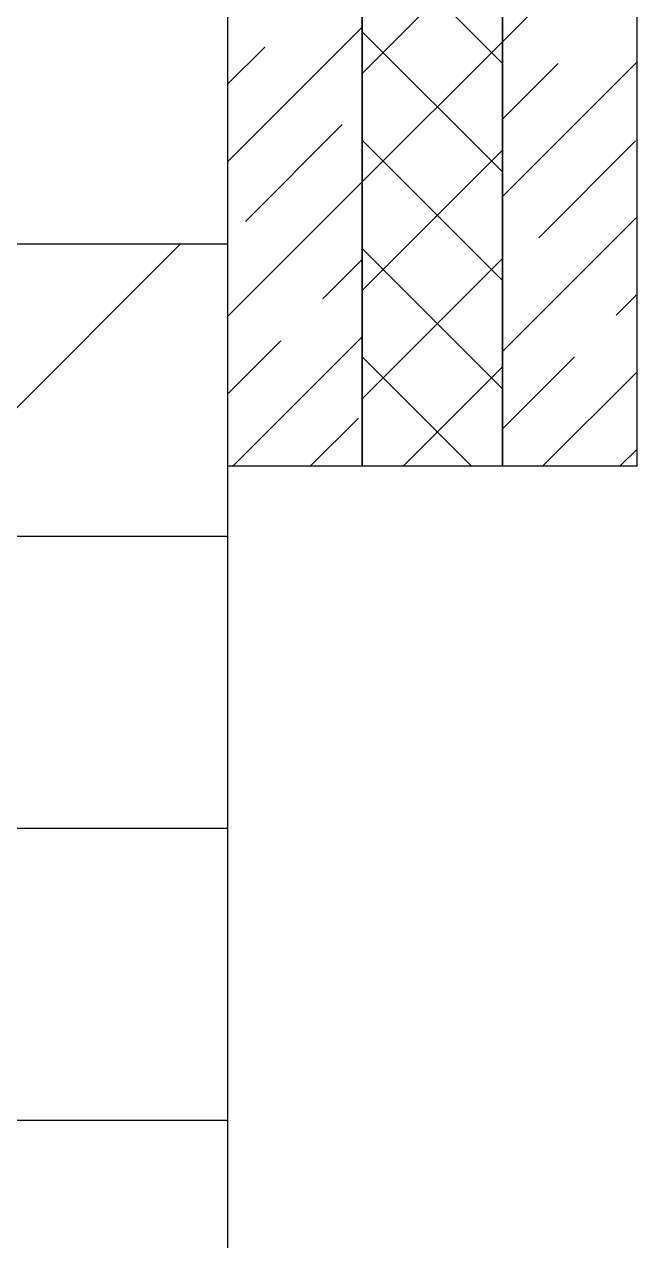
# Model space of a CAD drawing. Header units: millimetres. Extents: x 53645 to 137188, y 78097 to 135533.
# Drawn here: x 62177 to 62701, y 89260 to 90301 of the extents above; entities that cross this region are included whole.
import ezdxf

# ---------------------------------------------------------------- set-up
doc = ezdxf.new("R2010")
doc.units = ezdxf.units.MM

# ---------------------------------------------------------------- blocks, each defined once
blk = doc.blocks.new('3432')
h = blk.add_hatch()
h.set_pattern_fill('DOLMIT', color=0, scale=1000)
h.set_pattern_definition([(0, (-34939.94227954402, -41137.03013385272), (0, 250), []), (45, (-34939.94227954402, -41137.03013385272), (-499.9999991609842, 499.9999991609843), [353.5533905932737, -707.1067811865474])])
h.paths.add_polyline_path([(-16750.47339314064, 9650.000000000044), (-19750.47339314064, 9650.000000000044), (-19750.47339314064, 5124.866274177679), (-19750.47339314064, 4.365574568510056e-11), (-16750.47339314064, 4.365574568510056e-11)])
at = {"color": 0}
blk.add_lwpolyline([(-16750.47339314064, 9650.000000000044), (-19750.47339314064, 9650.000000000044), (-19750.47339314064, 5124.866274177679), (-19750.47339314064, 5.820766091346741e-11), (-16750.47339314064, 5.820766091346741e-11)], close=True, dxfattribs=at)
for points in [[(-16750.47339266023, 5220.183806701054), (-16750.47339314064, 6130.121998887931)], [(-16635.47339314064, 6130.121998948642), (-16635.47339266023, 5220.183806761765)], [(-16635.47339266023, 5220.183806761765), (-16635.47339314064, 6130.121998948642)], [(-16515.47339314064, 6130.121999012001), (-16515.47339266023, 5220.183806825124)], [(-16515.47339266023, 5220.183806825124), (-16515.47339314064, 6130.121999012001)], [(-16400.47339314064, 6130.121999072711), (-16400.47339266023, 5220.183806885834)], [(-16515.47339285209, 5583.575641355696), (-16400.4733929128, 5698.57564129497)], [(-16515.47339284225, 5564.946873971217), (-16635.47339290559, 5684.946874034576)], [(-16635.47339283774, 5556.383406400768), (-16515.47339290108, 5676.383406337423)], [(-16750.47339279801, 5481.158162882246), (-16635.47339285874, 5596.158162821521)], [(-16515.47339279325, 5472.139108891497), (-16635.4733928566, 5592.139108954842)], [(-16635.47339278873, 5463.57564141904), (-16515.4733928521, 5583.575641355681)], [(-16750.47339283301, 5547.449423694736), (-16719.02117060783, 5578.901645919919)], [(-16515.47339278208, 5450.993119953215), (-16400.4733928428, 5565.99311989249)], [(-16515.47339281709, 5517.28438076569), (-16467.77729241746, 5564.980481165316)], [(-16735.59398579187, 5429.746309263384), (-16652.72990987157, 5512.610385183682)], [(-16515.47339274426, 5379.331343811748), (-16635.4733928076, 5499.331343875107)], [(-16484.35010760152, 5415.825144508766), (-16401.48603168123, 5498.689220429063)], [(-16635.47339273975, 5370.767876437298), (-16515.47339280311, 5490.767876373939)], [(-16750.47339272802, 5348.575641479765), (-16635.47339278873, 5463.57564141904)], [(-16515.4733927121, 5318.410598550734), (-16400.47339277281, 5433.410598490009)], [(-16515.47339269525, 5286.523578732027), (-16635.47339275862, 5406.523578795386)], [(-16669.30272505563, 5363.455048527117), (-16635.47339275373, 5397.28438082902)], [(-16635.47339269074, 5277.96011145557), (-16515.47339275409, 5397.960111392211)], [(-16418.0588468653, 5349.533883772514), (-16400.47339273781, 5367.119337899989)], [(-16746.28270603203, 5220.183806703266), (-16635.47339271875, 5330.993120016559)], [(-16750.47339269301, 5282.28438088976), (-16705.10000585321, 5327.657767729557)], [(-16541.94138580511, 5220.183806811154), (-16635.47339270962, 5313.715813715666)], [(-16515.47339267709, 5252.119337960728), (-16453.85612766286, 5313.736602974954)], [(-16600.44193233532, 5220.18380678026), (-16515.47339270511, 5305.152346410468)], [(-16481.11766294709, 5220.183806843255), (-16400.47339270281, 5300.828077087528)], [(-16679.99144537204, 5220.183806738263), (-16638.80874511696, 5261.366506993334)], [(-16414.82640228709, 5220.183806878253), (-16400.4733926678, 5234.536816497537)], [(-16635.47339266023, 5220.183806761765), (-16750.47339266023, 5220.183806701054)], [(-16634.74915078684, 5220.183806762143), (-16635.47339266061, 5220.908048635916)], [(-16515.47339266023, 5220.183806825124), (-16635.47339266023, 5220.183806761765)], [(-16400.47339266023, 5220.183806885834), (-16515.47339266023, 5220.183806825124)]]:
    blk.add_lwpolyline(points, dxfattribs=at)

msp = doc.modelspace()

# ---------------------------------------------------------------- block references
msp.add_blockref('3432', (79101.57060398672, 84702.83063148515))

doc.saveas('drawing.dxf')
